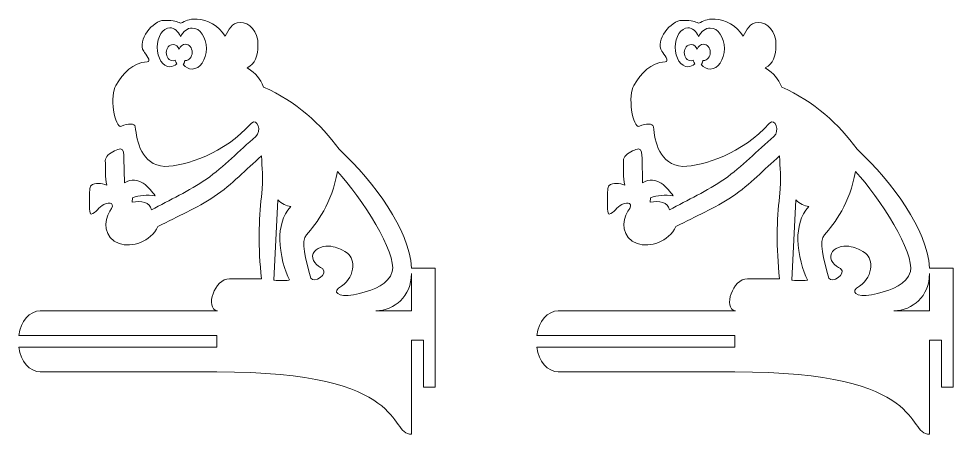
# Model space of a CAD drawing. Header units: millimetres. Extents: x -391 to 684, y -804 to 381.
# Drawn here: x -136 to 648, y 32 to 381 of the extents above; entities that cross this region are included whole.
import ezdxf

# ---------------------------------------------------------------- set-up
doc = ezdxf.new("R2010")
doc.units = ezdxf.units.MM
doc.header["$MEASUREMENT"] = 0
doc.layers.add('layer 1', color=7, linetype='Continuous')
doc.layers.add('layer 2', color=7, linetype='Continuous')

msp = doc.modelspace()

# ---------------------------------------------------------------- linework, layer by layer
at = {"layer": 'layer 1', "color": 41, "lineweight": 9}
for points, knots in [([(316.9025, 135.9057), (316.9025, 135.9057), (358.0221, 135.9057), (358.0221, 135.9057), (358.0221, 135.9057), (358.0221, 135.9057), (465.5694, 135.9057), (465.5694, 135.9057), (465.5694, 135.9057), (454.4976, 138.0905), (463.501, 162.8906), (475.5995, 162.8106), (475.5995, 162.8106), (475.5995, 162.8106), (502.4447, 162.7109), (502.4447, 162.7109), (502.4447, 162.7109), (499.6618, 188.9655), (500.3136, 212.9017), (502.4488, 231.4027), (502.4488, 231.4027), (504.584, 249.9036), (502.5913, 254.9693), (502.5919, 265.692), (502.5919, 265.692), (489.3059, 254.394), (478.1611, 241.9605), (462.9189, 231.7131), (462.9189, 231.7131), (447.6769, 221.4655), (432.6722, 215.5648), (415.6499, 206.486), (415.6499, 206.486), (409.3878, 194.0068), (393.9396, 188.4567), (383.1548, 192.2293), (383.1548, 192.2293), (370.0486, 196.5487), (369.8029, 211.8866), (375.3516, 219.3145), (375.3516, 219.3145), (380.3295, 226.1985), (375.6037, 227.6683), (370.245, 224.9886), (370.245, 224.9886), (365.9954, 223.0287), (363.8555, 218.0454), (359.6049, 216.9988), (359.6049, 216.9988), (357.9796, 217.0325), (358.1304, 223.7486), (358.1867, 229.5966), (358.1867, 229.5966), (358.243, 235.445), (358.1701, 239.6192), (359.4629, 240.8656), (359.4629, 240.8656), (362.8742, 243.5445), (368.2948, 242.9075), (372.6901, 241.156), (372.6901, 241.156), (371.164, 247.8059), (371.6375, 255.0193), (371.4864, 261.9495), (371.4864, 261.9495), (371.5065, 263.1524), (372.291, 265.1665), (373.7169, 266.4766), (373.7169, 266.4766), (376.7426, 269.2574), (382.004, 271.1713), (384.1538, 271.5514), (384.1538, 271.5514), (387.318, 272.1112), (387.0501, 266.4496), (387.1293, 263.8695), (387.1293, 263.8695), (387.1293, 263.8695), (387.5547, 243.1665), (387.5547, 243.1665), (387.5547, 243.1665), (399.2923, 250.4751), (408.9261, 238.5762), (413.2093, 232.3836), (413.2093, 232.3836), (406.3098, 233.2021), (400.2027, 232.6127), (394.2079, 230.6465), (394.2079, 230.6465), (394.2079, 230.6465), (393.9369, 226.9944), (393.9369, 226.9944), (393.9369, 226.9944), (401.433, 228.1828), (409.3501, 227.3319), (410.0948, 220.4333), (410.0948, 220.4333), (425.5607, 228.9501), (441.6135, 236.0763), (456.3293, 246.3474), (456.3293, 246.3474), (471.0451, 256.6186), (483.9437, 270.1785), (497.75, 282.094), (497.75, 282.094), (502.9271, 285.8283), (499.0688, 298.6019), (493.7781, 292.8748), (493.7781, 292.8748), (471.6033, 268.0725), (438.6876, 256.9792), (421.3179, 256.9088), (421.3179, 256.9088), (401.3613, 258.3052), (398.0668, 278.0653), (396.6388, 290.2112), (396.6388, 290.2112), (396.318, 292.9541), (390.4636, 293.2431), (385.051, 290.5885), (385.051, 290.5885), (378.9942, 288.357), (375.0655, 317.2441), (380.3172, 324.8314), (380.3172, 324.8314), (386.5186, 335.2262), (394.2776, 343.8522), (406.6148, 344.6361), (406.6148, 344.6361), (410.5122, 344.8694), (405.4791, 350.8693), (403.6809, 353.4237), (403.6809, 353.4237), (397.7667, 362.5489), (411.5272, 379.3698), (420.7444, 379.3233), (420.7444, 379.3233), (429.9612, 379.2766), (431.3233, 378.2044), (434.648, 377.1142), (434.648, 377.1142), (439.1874, 378.6271), (440.5583, 380.7518), (448.5471, 380.4582), (448.5471, 380.4582), (456.5361, 380.1643), (466.6584, 374.7109), (472.0922, 366.2123), (472.0922, 366.2123), (475.1269, 370.9992), (477.0443, 377.7017), (484.5577, 377.6538), (484.5577, 377.6538), (492.0711, 377.6055), (499.9167, 370.6687), (499.5171, 358.4022), (499.5171, 358.4022), (499.476, 349.9566), (497.2558, 342.3548), (490.5351, 339.6047), (490.5351, 339.6047), (498.3446, 334.4528), (500.9547, 330.8457), (504.3091, 323.4285), (504.3091, 323.4285), (531.8955, 311.1668), (552.2741, 292.2621), (567.5655, 271.5201), (567.5655, 271.5201), (598.157, 242.0761), (625.9621, 205.253), (628.4119, 171.6898), (628.4119, 171.6898), (628.4119, 171.6898), (648.3087, 171.6898), (648.3087, 171.6898), (648.3087, 171.6898), (648.3087, 171.6898), (648.3087, 71.833), (648.3087, 71.833), (648.3087, 71.833), (648.3087, 71.833), (638.405, 71.833), (638.405, 71.833), (638.405, 71.833), (638.405, 71.833), (638.405, 111.1693), (638.405, 111.1693), (638.405, 111.1693), (638.405, 111.1693), (628.4051, 111.1693), (628.4051, 111.1693), (628.4051, 111.1693), (628.4051, 111.1693), (628.4051, 110.3197), (628.4051, 110.3197), (628.4051, 110.3197), (628.4051, 110.3197), (628.4051, 32.4635), (628.4051, 32.4635), (628.4051, 32.4635), (607.8167, 32.3952), (628.4051, 84.7337), (464.9479, 84.7337), (464.9479, 84.7337), (464.9479, 84.7337), (316.9025, 84.7337), (316.9025, 84.7337), (316.9025, 84.7337), (307.9817, 84.7337), (300.4869, 93.6196), (298.7968, 105.3196), (298.7968, 105.3196), (298.7968, 105.3196), (464.9479, 105.3196), (464.9479, 105.3196), (464.9479, 105.3196), (464.9479, 105.3196), (464.9479, 115.3196), (464.9479, 115.3196), (464.9479, 115.3196), (464.9479, 115.3196), (298.7967, 115.3196), (298.7967, 115.3196), (298.7967, 115.3196), (300.4865, 127.0198), (307.9815, 135.9057), (316.9025, 135.9057)], [0, 0, 0, 0, 0.01724138, 0.01724138, 0.01724138, 0.01724138, 0.03448276, 0.03448276, 0.03448276, 0.03448276, 0.05172414, 0.05172414, 0.05172414, 0.05172414, 0.06896552, 0.06896552, 0.06896552, 0.06896552, 0.0862069, 0.0862069, 0.0862069, 0.0862069, 0.10344828, 0.10344828, 0.10344828, 0.10344828, 0.12068966, 0.12068966, 0.12068966, 0.12068966, 0.13793103, 0.13793103, 0.13793103, 0.13793103, 0.15517241, 0.15517241, 0.15517241, 0.15517241, 0.17241379, 0.17241379, 0.17241379, 0.17241379, 0.18965517, 0.18965517, 0.18965517, 0.18965517, 0.20689655, 0.20689655, 0.20689655, 0.20689655, 0.22413793, 0.22413793, 0.22413793, 0.22413793, 0.24137931, 0.24137931, 0.24137931, 0.24137931, 0.25862069, 0.25862069, 0.25862069, 0.25862069, 0.27586207, 0.27586207, 0.27586207, 0.27586207, 0.29310345, 0.29310345, 0.29310345, 0.29310345, 0.31034483, 0.31034483, 0.31034483, 0.31034483, 0.32758621, 0.32758621, 0.32758621, 0.32758621, 0.34482759, 0.34482759, 0.34482759, 0.34482759, 0.36206897, 0.36206897, 0.36206897, 0.36206897, 0.37931034, 0.37931034, 0.37931034, 0.37931034, 0.39655172, 0.39655172, 0.39655172, 0.39655172, 0.4137931, 0.4137931, 0.4137931, 0.4137931, 0.43103448, 0.43103448, 0.43103448, 0.43103448, 0.44827586, 0.44827586, 0.44827586, 0.44827586, 0.46551724, 0.46551724, 0.46551724, 0.46551724, 0.48275862, 0.48275862, 0.48275862, 0.48275862, 0.5, 0.5, 0.5, 0.5, 0.51724138, 0.51724138, 0.51724138, 0.51724138, 0.53448276, 0.53448276, 0.53448276, 0.53448276, 0.55172414, 0.55172414, 0.55172414, 0.55172414, 0.56896552, 0.56896552, 0.56896552, 0.56896552, 0.5862069, 0.5862069, 0.5862069, 0.5862069, 0.60344828, 0.60344828, 0.60344828, 0.60344828, 0.62068966, 0.62068966, 0.62068966, 0.62068966, 0.63793103, 0.63793103, 0.63793103, 0.63793103, 0.65517241, 0.65517241, 0.65517241, 0.65517241, 0.67241379, 0.67241379, 0.67241379, 0.67241379, 0.68965517, 0.68965517, 0.68965517, 0.68965517, 0.70689655, 0.70689655, 0.70689655, 0.70689655, 0.72413793, 0.72413793, 0.72413793, 0.72413793, 0.74137931, 0.74137931, 0.74137931, 0.74137931, 0.75862069, 0.75862069, 0.75862069, 0.75862069, 0.77586207, 0.77586207, 0.77586207, 0.77586207, 0.79310345, 0.79310345, 0.79310345, 0.79310345, 0.81034483, 0.81034483, 0.81034483, 0.81034483, 0.82758621, 0.82758621, 0.82758621, 0.82758621, 0.84482759, 0.84482759, 0.84482759, 0.84482759, 0.86206897, 0.86206897, 0.86206897, 0.86206897, 0.87931034, 0.87931034, 0.87931034, 0.87931034, 0.89655172, 0.89655172, 0.89655172, 0.89655172, 0.9137931, 0.9137931, 0.9137931, 0.9137931, 0.93103448, 0.93103448, 0.93103448, 0.93103448, 0.94827586, 0.94827586, 0.94827586, 0.94827586, 0.96551724, 0.96551724, 0.96551724, 0.96551724, 1, 1, 1, 1]), ([(444.2891, 372.9166), (440.2887, 372.9166), (436.7478, 370.1167), (434.5681, 365.8126), (434.5681, 365.8126), (432.6564, 370.2133), (429.3883, 373.1103), (425.6775, 373.1103), (425.6775, 373.1103), (419.7869, 373.1103), (415.0118, 365.8003), (415.0118, 356.7842), (415.0118, 356.7842), (415.0118, 347.7684), (419.7869, 340.4569), (425.6775, 340.4569), (425.6775, 340.4569), (427.7808, 340.4569), (429.7427, 341.3918), (431.3905, 342.9966), (431.3905, 342.9966), (431.2402, 343.31), (431.103, 343.6163), (430.9799, 343.8947), (430.9799, 343.8947), (430.9799, 343.8947), (430.9721, 343.9052), (430.9721, 343.9052), (430.9721, 343.9052), (430.9721, 343.9052), (430.8192, 344.2555), (430.8192, 344.2555), (430.8192, 344.2555), (430.8192, 344.2555), (430.8087, 344.2756), (430.8087, 344.2756), (430.8087, 344.2756), (430.8087, 344.2756), (430.8052, 344.2818), (430.8052, 344.2818), (430.8052, 344.2818), (430.8052, 344.2818), (430.7785, 344.3458), (430.7785, 344.3458), (430.7785, 344.3458), (430.7785, 344.3458), (430.7349, 344.4343), (430.7349, 344.4343), (430.7349, 344.4343), (430.7349, 344.4343), (430.7298, 344.4586), (430.7298, 344.4586), (430.7298, 344.4586), (430.7298, 344.4586), (430.7272, 344.4615), (430.7272, 344.4615), (430.7272, 344.4615), (430.7272, 344.4615), (430.7111, 344.492), (430.7111, 344.492), (430.7111, 344.492), (430.7111, 344.492), (430.6958, 344.5207), (430.6958, 344.5207), (430.6958, 344.5207), (430.6958, 344.5207), (430.6929, 344.5207), (430.6929, 344.5207), (430.6929, 344.5207), (430.6929, 344.5207), (430.6875, 344.5415), (430.6875, 344.5415), (430.6875, 344.5415), (430.6875, 344.5415), (430.6777, 344.5658), (430.6777, 344.5658), (430.6777, 344.5658), (430.6777, 344.5658), (430.6653, 344.5827), (430.6653, 344.5827), (430.6653, 344.5827), (430.6653, 344.5827), (430.654, 344.6033), (430.654, 344.6033), (430.654, 344.6033), (430.654, 344.6033), (430.6437, 344.6238), (430.6437, 344.6238), (430.6437, 344.6238), (430.6437, 344.6238), (430.634, 344.6424), (430.634, 344.6424), (430.634, 344.6424), (430.5544, 344.8033), (430.3756, 345.2824), (430.1543, 345.9077), (430.1543, 345.9077), (429.5637, 345.6563), (428.9246, 345.515), (428.2627, 345.515), (428.2627, 345.515), (425.1324, 345.515), (422.5903, 348.5664), (422.5903, 352.3238), (422.5903, 352.3238), (422.5903, 356.0805), (425.1324, 359.1291), (428.2627, 359.1291), (428.2627, 359.1291), (430.5686, 359.1291), (432.5525, 357.4792), (433.4415, 355.1098), (433.4415, 355.1098), (434.2931, 357.5842), (436.3206, 359.3267), (438.6869, 359.3267), (438.6869, 359.3267), (441.8226, 359.3267), (444.3664, 356.2754), (444.3664, 352.5178), (444.3664, 352.5178), (444.3664, 348.7612), (441.8226, 345.7146), (438.6869, 345.7146), (438.6869, 345.7146), (438.4928, 345.7146), (438.2976, 345.7279), (438.1047, 345.7524), (438.1047, 345.7524), (438.0756, 345.5058), (438.0555, 345.3458), (438.0555, 345.324), (438.0555, 345.324), (438.0555, 345.324), (438.0555, 345.2446), (438.0555, 345.2446), (438.0555, 345.2446), (438.0555, 345.2446), (438.0521, 345.244), (438.0521, 345.244), (438.0521, 345.244), (438.0521, 345.244), (438.0491, 345.1681), (438.0491, 345.1681), (438.0491, 345.1681), (438.0491, 345.1681), (438.0485, 345.154), (438.0485, 345.154), (438.0485, 345.154), (438.0485, 345.154), (438.0437, 345.0845), (438.0437, 345.0845), (438.0437, 345.0845), (438.0437, 345.0845), (438.0437, 345.0672), (438.0437, 345.0672), (438.0437, 345.0672), (438.0437, 345.0672), (438.0339, 344.9996), (438.0339, 344.9996), (438.0339, 344.9996), (438.0339, 344.9996), (438.0289, 344.9747), (438.0289, 344.9747), (438.0289, 344.9747), (438.0199, 344.9127), (438.0116, 344.8513), (437.9976, 344.7844), (437.9976, 344.7844), (437.9976, 344.7844), (437.9976, 344.7774), (437.9976, 344.7774), (437.9976, 344.7774), (437.9976, 344.7774), (437.9782, 344.6981), (437.9782, 344.6981), (437.9782, 344.6981), (437.9782, 344.6981), (437.9782, 344.6892), (437.9782, 344.6892), (437.9782, 344.6892), (437.9782, 344.6892), (437.9662, 344.6424), (437.9662, 344.6424), (437.9662, 344.6424), (437.9662, 344.6424), (437.9307, 344.5047), (437.9307, 344.5047), (437.9307, 344.5047), (437.9307, 344.5047), (437.9274, 344.4895), (437.9274, 344.4895), (437.9274, 344.4895), (437.9274, 344.4895), (437.9177, 344.4565), (437.9177, 344.4565), (437.9177, 344.4565), (437.9177, 344.4565), (437.8973, 344.3891), (437.8973, 344.3891), (437.8973, 344.3891), (437.8973, 344.3891), (437.8898, 344.3619), (437.8898, 344.3619), (437.8898, 344.3619), (437.8898, 344.3619), (437.8665, 344.2895), (437.8665, 344.2895), (437.8665, 344.2895), (437.8665, 344.2895), (437.8665, 344.2868), (437.8665, 344.2868), (437.8665, 344.2868), (437.8665, 344.2868), (437.861, 344.2638), (437.861, 344.2638), (437.861, 344.2638), (437.861, 344.2638), (437.8451, 344.217), (437.8451, 344.217), (437.8451, 344.217), (437.8451, 344.217), (437.8319, 344.1801), (437.8319, 344.1801), (437.8319, 344.1801), (437.8319, 344.1801), (437.8283, 344.1684), (437.8283, 344.1684), (437.8283, 344.1684), (437.8283, 344.1684), (437.8102, 344.119), (437.8102, 344.119), (437.8102, 344.119), (437.8102, 344.119), (437.7977, 344.0758), (437.7977, 344.0758), (437.7977, 344.0758), (437.7977, 344.0758), (437.7924, 344.0709), (437.7924, 344.0709), (437.7924, 344.0709), (437.7924, 344.0709), (437.7908, 344.0591), (437.7908, 344.0591), (437.7908, 344.0591), (437.7908, 344.0591), (437.7562, 343.9727), (437.7562, 343.9727), (437.7562, 343.9727), (437.7562, 343.9727), (437.7562, 343.9672), (437.7562, 343.9672), (437.7562, 343.9672), (437.7562, 343.9672), (437.7394, 343.9226), (437.7394, 343.9226), (437.7394, 343.9226), (437.7394, 343.9226), (437.7003, 343.8354), (437.7003, 343.8354), (437.7003, 343.8354), (437.7003, 343.8354), (437.6571, 343.7256), (437.6571, 343.7256), (437.6571, 343.7256), (437.6571, 343.7256), (437.6365, 343.6726), (437.6365, 343.6726), (437.6365, 343.6726), (437.6365, 343.6726), (437.6252, 343.6483), (437.6252, 343.6483), (437.6252, 343.6483), (437.6252, 343.6483), (437.6119, 343.6245), (437.6119, 343.6245), (437.6119, 343.6245), (437.6119, 343.6245), (437.5896, 343.5739), (437.5896, 343.5739), (437.5896, 343.5739), (437.5896, 343.5739), (437.5757, 343.5411), (437.5757, 343.5411), (437.5757, 343.5411), (437.5757, 343.5411), (437.5666, 343.5242), (437.5666, 343.5242), (437.5666, 343.5242), (437.5666, 343.5242), (437.5445, 343.4702), (437.5445, 343.4702), (437.5445, 343.4702), (437.5445, 343.4702), (437.5271, 343.4358), (437.5271, 343.4358), (437.5271, 343.4358), (437.5271, 343.4358), (437.5215, 343.422), (437.5215, 343.422), (437.5215, 343.422), (437.5215, 343.422), (437.4964, 343.3705), (437.4964, 343.3705), (437.4964, 343.3705), (437.4964, 343.3705), (437.4721, 343.3245), (437.4721, 343.3245), (437.4721, 343.3245), (437.4721, 343.3245), (437.4685, 343.3197), (437.4685, 343.3197), (437.4685, 343.3197), (437.4685, 343.3197), (437.4461, 343.2709), (437.4461, 343.2709), (437.4461, 343.2709), (437.4044, 343.1847), (437.3578, 343.1004), (437.3161, 343.0182), (437.3161, 343.0182), (437.3161, 343.0182), (437.3054, 343.003), (437.3054, 343.003), (437.3054, 343.003), (437.1893, 342.7893), (437.0646, 342.5804), (436.931, 342.3743), (436.931, 342.3743), (436.931, 342.3743), (436.9248, 342.3653), (436.9248, 342.3653), (436.9248, 342.3653), (436.9248, 342.3653), (436.8976, 342.3262), (436.8976, 342.3262), (436.8976, 342.3262), (436.8976, 342.3262), (436.8648, 342.2754), (436.8648, 342.2754), (436.8648, 342.2754), (438.909, 339.9697), (441.4849, 338.5897), (444.2891, 338.5897), (444.2891, 338.5897), (450.9135, 338.5897), (456.2881, 346.2765), (456.2881, 355.7538), (456.2881, 355.7538), (456.2881, 365.2299), (450.9135, 372.9166), (444.2891, 372.9166)], [0, 0, 0, 0, 0.01123596, 0.01123596, 0.01123596, 0.01123596, 0.02247191, 0.02247191, 0.02247191, 0.02247191, 0.03370787, 0.03370787, 0.03370787, 0.03370787, 0.04494382, 0.04494382, 0.04494382, 0.04494382, 0.05617978, 0.05617978, 0.05617978, 0.05617978, 0.06741573, 0.06741573, 0.06741573, 0.06741573, 0.07865169, 0.07865169, 0.07865169, 0.07865169, 0.08988764, 0.08988764, 0.08988764, 0.08988764, 0.1011236, 0.1011236, 0.1011236, 0.1011236, 0.11235955, 0.11235955, 0.11235955, 0.11235955, 0.12359551, 0.12359551, 0.12359551, 0.12359551, 0.13483146, 0.13483146, 0.13483146, 0.13483146, 0.14606742, 0.14606742, 0.14606742, 0.14606742, 0.15730337, 0.15730337, 0.15730337, 0.15730337, 0.16853933, 0.16853933, 0.16853933, 0.16853933, 0.17977528, 0.17977528, 0.17977528, 0.17977528, 0.19101124, 0.19101124, 0.19101124, 0.19101124, 0.20224719, 0.20224719, 0.20224719, 0.20224719, 0.21348315, 0.21348315, 0.21348315, 0.21348315, 0.2247191, 0.2247191, 0.2247191, 0.2247191, 0.23595506, 0.23595506, 0.23595506, 0.23595506, 0.24719101, 0.24719101, 0.24719101, 0.24719101, 0.25842697, 0.25842697, 0.25842697, 0.25842697, 0.26966292, 0.26966292, 0.26966292, 0.26966292, 0.28089888, 0.28089888, 0.28089888, 0.28089888, 0.29213483, 0.29213483, 0.29213483, 0.29213483, 0.30337079, 0.30337079, 0.30337079, 0.30337079, 0.31460674, 0.31460674, 0.31460674, 0.31460674, 0.3258427, 0.3258427, 0.3258427, 0.3258427, 0.33707865, 0.33707865, 0.33707865, 0.33707865, 0.34831461, 0.34831461, 0.34831461, 0.34831461, 0.35955056, 0.35955056, 0.35955056, 0.35955056, 0.37078652, 0.37078652, 0.37078652, 0.37078652, 0.38202247, 0.38202247, 0.38202247, 0.38202247, 0.39325843, 0.39325843, 0.39325843, 0.39325843, 0.40449438, 0.40449438, 0.40449438, 0.40449438, 0.41573034, 0.41573034, 0.41573034, 0.41573034, 0.42696629, 0.42696629, 0.42696629, 0.42696629, 0.43820225, 0.43820225, 0.43820225, 0.43820225, 0.4494382, 0.4494382, 0.4494382, 0.4494382, 0.46067416, 0.46067416, 0.46067416, 0.46067416, 0.47191011, 0.47191011, 0.47191011, 0.47191011, 0.48314607, 0.48314607, 0.48314607, 0.48314607, 0.49438202, 0.49438202, 0.49438202, 0.49438202, 0.50561798, 0.50561798, 0.50561798, 0.50561798, 0.51685393, 0.51685393, 0.51685393, 0.51685393, 0.52808989, 0.52808989, 0.52808989, 0.52808989, 0.53932584, 0.53932584, 0.53932584, 0.53932584, 0.5505618, 0.5505618, 0.5505618, 0.5505618, 0.56179775, 0.56179775, 0.56179775, 0.56179775, 0.57303371, 0.57303371, 0.57303371, 0.57303371, 0.58426966, 0.58426966, 0.58426966, 0.58426966, 0.59550562, 0.59550562, 0.59550562, 0.59550562, 0.60674157, 0.60674157, 0.60674157, 0.60674157, 0.61797753, 0.61797753, 0.61797753, 0.61797753, 0.62921348, 0.62921348, 0.62921348, 0.62921348, 0.64044944, 0.64044944, 0.64044944, 0.64044944, 0.65168539, 0.65168539, 0.65168539, 0.65168539, 0.66292135, 0.66292135, 0.66292135, 0.66292135, 0.6741573, 0.6741573, 0.6741573, 0.6741573, 0.68539326, 0.68539326, 0.68539326, 0.68539326, 0.69662921, 0.69662921, 0.69662921, 0.69662921, 0.70786517, 0.70786517, 0.70786517, 0.70786517, 0.71910112, 0.71910112, 0.71910112, 0.71910112, 0.73033708, 0.73033708, 0.73033708, 0.73033708, 0.74157303, 0.74157303, 0.74157303, 0.74157303, 0.75280899, 0.75280899, 0.75280899, 0.75280899, 0.76404494, 0.76404494, 0.76404494, 0.76404494, 0.7752809, 0.7752809, 0.7752809, 0.7752809, 0.78651685, 0.78651685, 0.78651685, 0.78651685, 0.79775281, 0.79775281, 0.79775281, 0.79775281, 0.80898876, 0.80898876, 0.80898876, 0.80898876, 0.82022472, 0.82022472, 0.82022472, 0.82022472, 0.83146067, 0.83146067, 0.83146067, 0.83146067, 0.84269663, 0.84269663, 0.84269663, 0.84269663, 0.85393258, 0.85393258, 0.85393258, 0.85393258, 0.86516854, 0.86516854, 0.86516854, 0.86516854, 0.87640449, 0.87640449, 0.87640449, 0.87640449, 0.88764045, 0.88764045, 0.88764045, 0.88764045, 0.8988764, 0.8988764, 0.8988764, 0.8988764, 0.91011236, 0.91011236, 0.91011236, 0.91011236, 0.92134831, 0.92134831, 0.92134831, 0.92134831, 0.93258427, 0.93258427, 0.93258427, 0.93258427, 0.94382022, 0.94382022, 0.94382022, 0.94382022, 0.95505618, 0.95505618, 0.95505618, 0.95505618, 0.96629213, 0.96629213, 0.96629213, 0.96629213, 0.97752809, 0.97752809, 0.97752809, 0.97752809, 1, 1, 1, 1]), ([(566.2289, 252.6473), (561.4924, 226.037), (548.8568, 209.1631), (540.1463, 199.5332), (540.1463, 199.5332), (535.4845, 194.8993), (539.3714, 178.913), (543.9796, 163.3961), (543.9796, 163.3961), (545.9016, 158.1097), (559.3818, 166.9897), (553.6114, 171.2512), (553.6114, 171.2512), (549.393, 173.2493), (543.5437, 178.6087), (545.9796, 183.8901), (545.9796, 183.8901), (548.1357, 188.5665), (555.2253, 190.9219), (560.7008, 189.9917), (560.7008, 189.9917), (566.4431, 189.0165), (567.8454, 188.2082), (574.5819, 184.081), (574.5819, 184.081), (581.601, 179.3753), (581.3573, 162.8381), (567.2201, 154.9025), (567.2201, 154.9025), (561.5456, 150.015), (570.4591, 146.4569), (584.7826, 150.3617), (584.7826, 150.3617), (597.9027, 154.1921), (608.7619, 157.7401), (612.2723, 168.7784), (612.2723, 168.7784), (616.1454, 184.0153), (586.6645, 231.0512), (566.2289, 252.6473)], [0, 0, 0, 0, 0.09090909, 0.09090909, 0.09090909, 0.09090909, 0.18181818, 0.18181818, 0.18181818, 0.18181818, 0.27272727, 0.27272727, 0.27272727, 0.27272727, 0.36363636, 0.36363636, 0.36363636, 0.36363636, 0.45454545, 0.45454545, 0.45454545, 0.45454545, 0.54545455, 0.54545455, 0.54545455, 0.54545455, 0.63636364, 0.63636364, 0.63636364, 0.63636364, 0.72727273, 0.72727273, 0.72727273, 0.72727273, 0.81818182, 0.81818182, 0.81818182, 0.81818182, 1, 1, 1, 1]), ([(516.1382, 228.8337), (519.5113, 225.8058), (523.303, 223.6136), (527.0946, 223.4054), (527.0946, 223.4054), (519.7246, 215.408), (517.9079, 205.6822), (517.9079, 195.372), (517.9079, 195.372), (517.9079, 184.2542), (522.2424, 168.168), (525.9639, 161.7857), (525.9639, 161.7857), (526.5262, 160.8207), (512.8202, 161.5029), (512.8202, 161.5029), (512.8202, 161.5029), (512.8202, 161.5029), (516.1382, 228.8337), (516.1382, 228.8337)], [0, 0, 0, 0, 0.16666667, 0.16666667, 0.16666667, 0.16666667, 0.33333333, 0.33333333, 0.33333333, 0.33333333, 0.5, 0.5, 0.5, 0.5, 0.66666667, 0.66666667, 0.66666667, 0.66666667, 1, 1, 1, 1]), ([(628.4051, 167.0749), (628.4051, 167.0749), (628.4051, 135.9057), (628.4051, 135.9057), (628.4051, 135.9057), (628.4051, 135.9057), (609.9419, 135.9057), (609.9419, 135.9057), (609.9419, 135.9057), (609.9419, 135.9057), (598.5446, 135.9057), (598.5446, 135.9057), (598.5446, 135.9057), (614.1642, 136.1488), (627.9933, 147.931), (628.4051, 167.0749)], [0, 0, 0, 0, 0.2, 0.2, 0.2, 0.2, 0.4, 0.4, 0.4, 0.4, 0.6, 0.6, 0.6, 0.6, 1, 1, 1, 1])]:
    msp.add_open_spline(points, degree=3, knots=knots, dxfattribs=at)
at = {"layer": 'layer 2', "color": 41, "lineweight": 9}
for points, knots in [([(-117.7198, 135.9057), (-117.7198, 135.9057), (-76.6002, 135.9057), (-76.6002, 135.9057), (-76.6002, 135.9057), (-76.6002, 135.9057), (30.9471, 135.9057), (30.9471, 135.9057), (30.9471, 135.9057), (19.8753, 138.0905), (28.8787, 162.8906), (40.9772, 162.8106), (40.9772, 162.8106), (40.9772, 162.8106), (67.8224, 162.7109), (67.8224, 162.7109), (67.8224, 162.7109), (65.0395, 188.9655), (65.6913, 212.9017), (67.8265, 231.4027), (67.8265, 231.4027), (69.9617, 249.9036), (67.969, 254.9693), (67.9696, 265.692), (67.9696, 265.692), (54.6836, 254.394), (43.5388, 241.9605), (28.2966, 231.7131), (28.2966, 231.7131), (13.0546, 221.4655), (-1.9501, 215.5648), (-18.9724, 206.486), (-18.9724, 206.486), (-25.2345, 194.0068), (-40.6827, 188.4567), (-51.4675, 192.2293), (-51.4675, 192.2293), (-64.5737, 196.5487), (-64.8194, 211.8866), (-59.2707, 219.3145), (-59.2707, 219.3145), (-54.2928, 226.1985), (-59.0186, 227.6683), (-64.3773, 224.9886), (-64.3773, 224.9886), (-68.6269, 223.0287), (-70.7668, 218.0454), (-75.0174, 216.9988), (-75.0174, 216.9988), (-76.6427, 217.0325), (-76.4919, 223.7486), (-76.4356, 229.5966), (-76.4356, 229.5966), (-76.3793, 235.445), (-76.4522, 239.6192), (-75.1594, 240.8656), (-75.1594, 240.8656), (-71.7481, 243.5445), (-66.3275, 242.9075), (-61.9322, 241.156), (-61.9322, 241.156), (-63.4583, 247.8059), (-62.9848, 255.0193), (-63.1359, 261.9495), (-63.1359, 261.9495), (-63.1158, 263.1524), (-62.3313, 265.1665), (-60.9054, 266.4766), (-60.9054, 266.4766), (-57.8797, 269.2574), (-52.6183, 271.1713), (-50.4685, 271.5514), (-50.4685, 271.5514), (-47.3043, 272.1112), (-47.5722, 266.4496), (-47.493, 263.8695), (-47.493, 263.8695), (-47.493, 263.8695), (-47.0676, 243.1665), (-47.0676, 243.1665), (-47.0676, 243.1665), (-35.33, 250.4751), (-25.6962, 238.5762), (-21.413, 232.3836), (-21.413, 232.3836), (-28.3125, 233.2021), (-34.4196, 232.6127), (-40.4144, 230.6465), (-40.4144, 230.6465), (-40.4144, 230.6465), (-40.6854, 226.9944), (-40.6854, 226.9944), (-40.6854, 226.9944), (-33.1893, 228.1828), (-25.2722, 227.3319), (-24.5275, 220.4333), (-24.5275, 220.4333), (-9.0616, 228.9501), (6.9912, 236.0763), (21.707, 246.3474), (21.707, 246.3474), (36.4228, 256.6186), (49.3214, 270.1785), (63.1277, 282.094), (63.1277, 282.094), (68.3048, 285.8283), (64.4465, 298.6019), (59.1558, 292.8748), (59.1558, 292.8748), (36.981, 268.0725), (4.0653, 256.9792), (-13.3044, 256.9088), (-13.3044, 256.9088), (-33.261, 258.3052), (-36.5555, 278.0653), (-37.9835, 290.2112), (-37.9835, 290.2112), (-38.3043, 292.9541), (-44.1587, 293.2431), (-49.5713, 290.5885), (-49.5713, 290.5885), (-55.6281, 288.357), (-59.5568, 317.2441), (-54.3051, 324.8314), (-54.3051, 324.8314), (-48.1037, 335.2262), (-40.3447, 343.8522), (-28.0075, 344.6361), (-28.0075, 344.6361), (-24.1101, 344.8694), (-29.1432, 350.8693), (-30.9414, 353.4237), (-30.9414, 353.4237), (-36.8556, 362.5489), (-23.0951, 379.3698), (-13.8779, 379.3233), (-13.8779, 379.3233), (-4.6611, 379.2766), (-3.299, 378.2044), (0.0257, 377.1142), (0.0257, 377.1142), (4.5651, 378.6271), (5.936, 380.7518), (13.9248, 380.4582), (13.9248, 380.4582), (21.9138, 380.1643), (32.0361, 374.7109), (37.4699, 366.2123), (37.4699, 366.2123), (40.5046, 370.9992), (42.422, 377.7017), (49.9354, 377.6538), (49.9354, 377.6538), (57.4488, 377.6055), (65.2944, 370.6687), (64.8948, 358.4022), (64.8948, 358.4022), (64.8537, 349.9566), (62.6335, 342.3548), (55.9128, 339.6047), (55.9128, 339.6047), (63.7223, 334.4528), (66.3324, 330.8457), (69.6868, 323.4285), (69.6868, 323.4285), (97.2732, 311.1668), (117.6518, 292.2621), (132.9432, 271.5201), (132.9432, 271.5201), (163.5347, 242.0761), (191.3398, 205.253), (193.7896, 171.6898), (193.7896, 171.6898), (193.7896, 171.6898), (213.6864, 171.6898), (213.6864, 171.6898), (213.6864, 171.6898), (213.6864, 171.6898), (213.6864, 71.833), (213.6864, 71.833), (213.6864, 71.833), (213.6864, 71.833), (203.7827, 71.833), (203.7827, 71.833), (203.7827, 71.833), (203.7827, 71.833), (203.7827, 111.1693), (203.7827, 111.1693), (203.7827, 111.1693), (203.7827, 111.1693), (193.7828, 111.1693), (193.7828, 111.1693), (193.7828, 111.1693), (193.7828, 111.1693), (193.7828, 110.3197), (193.7828, 110.3197), (193.7828, 110.3197), (193.7828, 110.3197), (193.7828, 32.4635), (193.7828, 32.4635), (193.7828, 32.4635), (173.1944, 32.3952), (193.7828, 84.7337), (30.3256, 84.7337), (30.3256, 84.7337), (30.3256, 84.7337), (-117.7198, 84.7337), (-117.7198, 84.7337), (-117.7198, 84.7337), (-126.6406, 84.7337), (-134.1354, 93.6196), (-135.8255, 105.3196), (-135.8255, 105.3196), (-135.8255, 105.3196), (30.3256, 105.3196), (30.3256, 105.3196), (30.3256, 105.3196), (30.3256, 105.3196), (30.3256, 115.3196), (30.3256, 115.3196), (30.3256, 115.3196), (30.3256, 115.3196), (-135.8256, 115.3196), (-135.8256, 115.3196), (-135.8256, 115.3196), (-134.1358, 127.0198), (-126.6408, 135.9057), (-117.7198, 135.9057)], [0, 0, 0, 0, 0.01724138, 0.01724138, 0.01724138, 0.01724138, 0.03448276, 0.03448276, 0.03448276, 0.03448276, 0.05172414, 0.05172414, 0.05172414, 0.05172414, 0.06896552, 0.06896552, 0.06896552, 0.06896552, 0.0862069, 0.0862069, 0.0862069, 0.0862069, 0.10344828, 0.10344828, 0.10344828, 0.10344828, 0.12068966, 0.12068966, 0.12068966, 0.12068966, 0.13793103, 0.13793103, 0.13793103, 0.13793103, 0.15517241, 0.15517241, 0.15517241, 0.15517241, 0.17241379, 0.17241379, 0.17241379, 0.17241379, 0.18965517, 0.18965517, 0.18965517, 0.18965517, 0.20689655, 0.20689655, 0.20689655, 0.20689655, 0.22413793, 0.22413793, 0.22413793, 0.22413793, 0.24137931, 0.24137931, 0.24137931, 0.24137931, 0.25862069, 0.25862069, 0.25862069, 0.25862069, 0.27586207, 0.27586207, 0.27586207, 0.27586207, 0.29310345, 0.29310345, 0.29310345, 0.29310345, 0.31034483, 0.31034483, 0.31034483, 0.31034483, 0.32758621, 0.32758621, 0.32758621, 0.32758621, 0.34482759, 0.34482759, 0.34482759, 0.34482759, 0.36206897, 0.36206897, 0.36206897, 0.36206897, 0.37931034, 0.37931034, 0.37931034, 0.37931034, 0.39655172, 0.39655172, 0.39655172, 0.39655172, 0.4137931, 0.4137931, 0.4137931, 0.4137931, 0.43103448, 0.43103448, 0.43103448, 0.43103448, 0.44827586, 0.44827586, 0.44827586, 0.44827586, 0.46551724, 0.46551724, 0.46551724, 0.46551724, 0.48275862, 0.48275862, 0.48275862, 0.48275862, 0.5, 0.5, 0.5, 0.5, 0.51724138, 0.51724138, 0.51724138, 0.51724138, 0.53448276, 0.53448276, 0.53448276, 0.53448276, 0.55172414, 0.55172414, 0.55172414, 0.55172414, 0.56896552, 0.56896552, 0.56896552, 0.56896552, 0.5862069, 0.5862069, 0.5862069, 0.5862069, 0.60344828, 0.60344828, 0.60344828, 0.60344828, 0.62068966, 0.62068966, 0.62068966, 0.62068966, 0.63793103, 0.63793103, 0.63793103, 0.63793103, 0.65517241, 0.65517241, 0.65517241, 0.65517241, 0.67241379, 0.67241379, 0.67241379, 0.67241379, 0.68965517, 0.68965517, 0.68965517, 0.68965517, 0.70689655, 0.70689655, 0.70689655, 0.70689655, 0.72413793, 0.72413793, 0.72413793, 0.72413793, 0.74137931, 0.74137931, 0.74137931, 0.74137931, 0.75862069, 0.75862069, 0.75862069, 0.75862069, 0.77586207, 0.77586207, 0.77586207, 0.77586207, 0.79310345, 0.79310345, 0.79310345, 0.79310345, 0.81034483, 0.81034483, 0.81034483, 0.81034483, 0.82758621, 0.82758621, 0.82758621, 0.82758621, 0.84482759, 0.84482759, 0.84482759, 0.84482759, 0.86206897, 0.86206897, 0.86206897, 0.86206897, 0.87931034, 0.87931034, 0.87931034, 0.87931034, 0.89655172, 0.89655172, 0.89655172, 0.89655172, 0.9137931, 0.9137931, 0.9137931, 0.9137931, 0.93103448, 0.93103448, 0.93103448, 0.93103448, 0.94827586, 0.94827586, 0.94827586, 0.94827586, 0.96551724, 0.96551724, 0.96551724, 0.96551724, 1, 1, 1, 1]), ([(9.6668, 372.9166), (5.6664, 372.9166), (2.1255, 370.1167), (-0.0542, 365.8126), (-0.0542, 365.8126), (-1.9659, 370.2133), (-5.234, 373.1103), (-8.9448, 373.1103), (-8.9448, 373.1103), (-14.8354, 373.1103), (-19.6105, 365.8003), (-19.6105, 356.7842), (-19.6105, 356.7842), (-19.6105, 347.7684), (-14.8354, 340.4569), (-8.9448, 340.4569), (-8.9448, 340.4569), (-6.8415, 340.4569), (-4.8796, 341.3918), (-3.2318, 342.9966), (-3.2318, 342.9966), (-3.3821, 343.31), (-3.5193, 343.6163), (-3.6424, 343.8947), (-3.6424, 343.8947), (-3.6424, 343.8947), (-3.6502, 343.9052), (-3.6502, 343.9052), (-3.6502, 343.9052), (-3.6502, 343.9052), (-3.8031, 344.2555), (-3.8031, 344.2555), (-3.8031, 344.2555), (-3.8031, 344.2555), (-3.8136, 344.2756), (-3.8136, 344.2756), (-3.8136, 344.2756), (-3.8136, 344.2756), (-3.8171, 344.2818), (-3.8171, 344.2818), (-3.8171, 344.2818), (-3.8171, 344.2818), (-3.8438, 344.3458), (-3.8438, 344.3458), (-3.8438, 344.3458), (-3.8438, 344.3458), (-3.8874, 344.4343), (-3.8874, 344.4343), (-3.8874, 344.4343), (-3.8874, 344.4343), (-3.8925, 344.4586), (-3.8925, 344.4586), (-3.8925, 344.4586), (-3.8925, 344.4586), (-3.8951, 344.4615), (-3.8951, 344.4615), (-3.8951, 344.4615), (-3.8951, 344.4615), (-3.9112, 344.492), (-3.9112, 344.492), (-3.9112, 344.492), (-3.9112, 344.492), (-3.9265, 344.5207), (-3.9265, 344.5207), (-3.9265, 344.5207), (-3.9265, 344.5207), (-3.9294, 344.5207), (-3.9294, 344.5207), (-3.9294, 344.5207), (-3.9294, 344.5207), (-3.9348, 344.5415), (-3.9348, 344.5415), (-3.9348, 344.5415), (-3.9348, 344.5415), (-3.9446, 344.5658), (-3.9446, 344.5658), (-3.9446, 344.5658), (-3.9446, 344.5658), (-3.957, 344.5827), (-3.957, 344.5827), (-3.957, 344.5827), (-3.957, 344.5827), (-3.9683, 344.6033), (-3.9683, 344.6033), (-3.9683, 344.6033), (-3.9683, 344.6033), (-3.9786, 344.6238), (-3.9786, 344.6238), (-3.9786, 344.6238), (-3.9786, 344.6238), (-3.9883, 344.6424), (-3.9883, 344.6424), (-3.9883, 344.6424), (-4.0679, 344.8033), (-4.2467, 345.2824), (-4.468, 345.9077), (-4.468, 345.9077), (-5.0586, 345.6563), (-5.6977, 345.515), (-6.3596, 345.515), (-6.3596, 345.515), (-9.4899, 345.515), (-12.032, 348.5664), (-12.032, 352.3238), (-12.032, 352.3238), (-12.032, 356.0805), (-9.4899, 359.1291), (-6.3596, 359.1291), (-6.3596, 359.1291), (-4.0537, 359.1291), (-2.0698, 357.4792), (-1.1808, 355.1098), (-1.1808, 355.1098), (-0.3292, 357.5842), (1.6983, 359.3267), (4.0646, 359.3267), (4.0646, 359.3267), (7.2003, 359.3267), (9.7441, 356.2754), (9.7441, 352.5178), (9.7441, 352.5178), (9.7441, 348.7612), (7.2003, 345.7146), (4.0646, 345.7146), (4.0646, 345.7146), (3.8705, 345.7146), (3.6753, 345.7279), (3.4824, 345.7524), (3.4824, 345.7524), (3.4533, 345.5058), (3.4332, 345.3458), (3.4332, 345.324), (3.4332, 345.324), (3.4332, 345.324), (3.4332, 345.2446), (3.4332, 345.2446), (3.4332, 345.2446), (3.4332, 345.2446), (3.4298, 345.244), (3.4298, 345.244), (3.4298, 345.244), (3.4298, 345.244), (3.4268, 345.1681), (3.4268, 345.1681), (3.4268, 345.1681), (3.4268, 345.1681), (3.4262, 345.154), (3.4262, 345.154), (3.4262, 345.154), (3.4262, 345.154), (3.4214, 345.0845), (3.4214, 345.0845), (3.4214, 345.0845), (3.4214, 345.0845), (3.4214, 345.0672), (3.4214, 345.0672), (3.4214, 345.0672), (3.4214, 345.0672), (3.4116, 344.9996), (3.4116, 344.9996), (3.4116, 344.9996), (3.4116, 344.9996), (3.4066, 344.9747), (3.4066, 344.9747), (3.4066, 344.9747), (3.3976, 344.9127), (3.3893, 344.8513), (3.3753, 344.7844), (3.3753, 344.7844), (3.3753, 344.7844), (3.3753, 344.7774), (3.3753, 344.7774), (3.3753, 344.7774), (3.3753, 344.7774), (3.3559, 344.6981), (3.3559, 344.6981), (3.3559, 344.6981), (3.3559, 344.6981), (3.3559, 344.6892), (3.3559, 344.6892), (3.3559, 344.6892), (3.3559, 344.6892), (3.3439, 344.6424), (3.3439, 344.6424), (3.3439, 344.6424), (3.3439, 344.6424), (3.3084, 344.5047), (3.3084, 344.5047), (3.3084, 344.5047), (3.3084, 344.5047), (3.3051, 344.4895), (3.3051, 344.4895), (3.3051, 344.4895), (3.3051, 344.4895), (3.2954, 344.4565), (3.2954, 344.4565), (3.2954, 344.4565), (3.2954, 344.4565), (3.275, 344.3891), (3.275, 344.3891), (3.275, 344.3891), (3.275, 344.3891), (3.2675, 344.3619), (3.2675, 344.3619), (3.2675, 344.3619), (3.2675, 344.3619), (3.2442, 344.2895), (3.2442, 344.2895), (3.2442, 344.2895), (3.2442, 344.2895), (3.2442, 344.2868), (3.2442, 344.2868), (3.2442, 344.2868), (3.2442, 344.2868), (3.2387, 344.2638), (3.2387, 344.2638), (3.2387, 344.2638), (3.2387, 344.2638), (3.2228, 344.217), (3.2228, 344.217), (3.2228, 344.217), (3.2228, 344.217), (3.2096, 344.1801), (3.2096, 344.1801), (3.2096, 344.1801), (3.2096, 344.1801), (3.206, 344.1684), (3.206, 344.1684), (3.206, 344.1684), (3.206, 344.1684), (3.1879, 344.119), (3.1879, 344.119), (3.1879, 344.119), (3.1879, 344.119), (3.1754, 344.0758), (3.1754, 344.0758), (3.1754, 344.0758), (3.1754, 344.0758), (3.1701, 344.0709), (3.1701, 344.0709), (3.1701, 344.0709), (3.1701, 344.0709), (3.1685, 344.0591), (3.1685, 344.0591), (3.1685, 344.0591), (3.1685, 344.0591), (3.1339, 343.9727), (3.1339, 343.9727), (3.1339, 343.9727), (3.1339, 343.9727), (3.1339, 343.9672), (3.1339, 343.9672), (3.1339, 343.9672), (3.1339, 343.9672), (3.1171, 343.9226), (3.1171, 343.9226), (3.1171, 343.9226), (3.1171, 343.9226), (3.078, 343.8354), (3.078, 343.8354), (3.078, 343.8354), (3.078, 343.8354), (3.0348, 343.7256), (3.0348, 343.7256), (3.0348, 343.7256), (3.0348, 343.7256), (3.0142, 343.6726), (3.0142, 343.6726), (3.0142, 343.6726), (3.0142, 343.6726), (3.0029, 343.6483), (3.0029, 343.6483), (3.0029, 343.6483), (3.0029, 343.6483), (2.9896, 343.6245), (2.9896, 343.6245), (2.9896, 343.6245), (2.9896, 343.6245), (2.9673, 343.5739), (2.9673, 343.5739), (2.9673, 343.5739), (2.9673, 343.5739), (2.9534, 343.5411), (2.9534, 343.5411), (2.9534, 343.5411), (2.9534, 343.5411), (2.9443, 343.5242), (2.9443, 343.5242), (2.9443, 343.5242), (2.9443, 343.5242), (2.9222, 343.4702), (2.9222, 343.4702), (2.9222, 343.4702), (2.9222, 343.4702), (2.9048, 343.4358), (2.9048, 343.4358), (2.9048, 343.4358), (2.9048, 343.4358), (2.8992, 343.422), (2.8992, 343.422), (2.8992, 343.422), (2.8992, 343.422), (2.8741, 343.3705), (2.8741, 343.3705), (2.8741, 343.3705), (2.8741, 343.3705), (2.8498, 343.3245), (2.8498, 343.3245), (2.8498, 343.3245), (2.8498, 343.3245), (2.8462, 343.3197), (2.8462, 343.3197), (2.8462, 343.3197), (2.8462, 343.3197), (2.8238, 343.2709), (2.8238, 343.2709), (2.8238, 343.2709), (2.7821, 343.1847), (2.7355, 343.1004), (2.6938, 343.0182), (2.6938, 343.0182), (2.6938, 343.0182), (2.6831, 343.003), (2.6831, 343.003), (2.6831, 343.003), (2.567, 342.7893), (2.4423, 342.5804), (2.3087, 342.3743), (2.3087, 342.3743), (2.3087, 342.3743), (2.3025, 342.3653), (2.3025, 342.3653), (2.3025, 342.3653), (2.3025, 342.3653), (2.2753, 342.3262), (2.2753, 342.3262), (2.2753, 342.3262), (2.2753, 342.3262), (2.2425, 342.2754), (2.2425, 342.2754), (2.2425, 342.2754), (4.2867, 339.9697), (6.8626, 338.5897), (9.6668, 338.5897), (9.6668, 338.5897), (16.2912, 338.5897), (21.6658, 346.2765), (21.6658, 355.7538), (21.6658, 355.7538), (21.6658, 365.2299), (16.2912, 372.9166), (9.6668, 372.9166)], [0, 0, 0, 0, 0.01123596, 0.01123596, 0.01123596, 0.01123596, 0.02247191, 0.02247191, 0.02247191, 0.02247191, 0.03370787, 0.03370787, 0.03370787, 0.03370787, 0.04494382, 0.04494382, 0.04494382, 0.04494382, 0.05617978, 0.05617978, 0.05617978, 0.05617978, 0.06741573, 0.06741573, 0.06741573, 0.06741573, 0.07865169, 0.07865169, 0.07865169, 0.07865169, 0.08988764, 0.08988764, 0.08988764, 0.08988764, 0.1011236, 0.1011236, 0.1011236, 0.1011236, 0.11235955, 0.11235955, 0.11235955, 0.11235955, 0.12359551, 0.12359551, 0.12359551, 0.12359551, 0.13483146, 0.13483146, 0.13483146, 0.13483146, 0.14606742, 0.14606742, 0.14606742, 0.14606742, 0.15730337, 0.15730337, 0.15730337, 0.15730337, 0.16853933, 0.16853933, 0.16853933, 0.16853933, 0.17977528, 0.17977528, 0.17977528, 0.17977528, 0.19101124, 0.19101124, 0.19101124, 0.19101124, 0.20224719, 0.20224719, 0.20224719, 0.20224719, 0.21348315, 0.21348315, 0.21348315, 0.21348315, 0.2247191, 0.2247191, 0.2247191, 0.2247191, 0.23595506, 0.23595506, 0.23595506, 0.23595506, 0.24719101, 0.24719101, 0.24719101, 0.24719101, 0.25842697, 0.25842697, 0.25842697, 0.25842697, 0.26966292, 0.26966292, 0.26966292, 0.26966292, 0.28089888, 0.28089888, 0.28089888, 0.28089888, 0.29213483, 0.29213483, 0.29213483, 0.29213483, 0.30337079, 0.30337079, 0.30337079, 0.30337079, 0.31460674, 0.31460674, 0.31460674, 0.31460674, 0.3258427, 0.3258427, 0.3258427, 0.3258427, 0.33707865, 0.33707865, 0.33707865, 0.33707865, 0.34831461, 0.34831461, 0.34831461, 0.34831461, 0.35955056, 0.35955056, 0.35955056, 0.35955056, 0.37078652, 0.37078652, 0.37078652, 0.37078652, 0.38202247, 0.38202247, 0.38202247, 0.38202247, 0.39325843, 0.39325843, 0.39325843, 0.39325843, 0.40449438, 0.40449438, 0.40449438, 0.40449438, 0.41573034, 0.41573034, 0.41573034, 0.41573034, 0.42696629, 0.42696629, 0.42696629, 0.42696629, 0.43820225, 0.43820225, 0.43820225, 0.43820225, 0.4494382, 0.4494382, 0.4494382, 0.4494382, 0.46067416, 0.46067416, 0.46067416, 0.46067416, 0.47191011, 0.47191011, 0.47191011, 0.47191011, 0.48314607, 0.48314607, 0.48314607, 0.48314607, 0.49438202, 0.49438202, 0.49438202, 0.49438202, 0.50561798, 0.50561798, 0.50561798, 0.50561798, 0.51685393, 0.51685393, 0.51685393, 0.51685393, 0.52808989, 0.52808989, 0.52808989, 0.52808989, 0.53932584, 0.53932584, 0.53932584, 0.53932584, 0.5505618, 0.5505618, 0.5505618, 0.5505618, 0.56179775, 0.56179775, 0.56179775, 0.56179775, 0.57303371, 0.57303371, 0.57303371, 0.57303371, 0.58426966, 0.58426966, 0.58426966, 0.58426966, 0.59550562, 0.59550562, 0.59550562, 0.59550562, 0.60674157, 0.60674157, 0.60674157, 0.60674157, 0.61797753, 0.61797753, 0.61797753, 0.61797753, 0.62921348, 0.62921348, 0.62921348, 0.62921348, 0.64044944, 0.64044944, 0.64044944, 0.64044944, 0.65168539, 0.65168539, 0.65168539, 0.65168539, 0.66292135, 0.66292135, 0.66292135, 0.66292135, 0.6741573, 0.6741573, 0.6741573, 0.6741573, 0.68539326, 0.68539326, 0.68539326, 0.68539326, 0.69662921, 0.69662921, 0.69662921, 0.69662921, 0.70786517, 0.70786517, 0.70786517, 0.70786517, 0.71910112, 0.71910112, 0.71910112, 0.71910112, 0.73033708, 0.73033708, 0.73033708, 0.73033708, 0.74157303, 0.74157303, 0.74157303, 0.74157303, 0.75280899, 0.75280899, 0.75280899, 0.75280899, 0.76404494, 0.76404494, 0.76404494, 0.76404494, 0.7752809, 0.7752809, 0.7752809, 0.7752809, 0.78651685, 0.78651685, 0.78651685, 0.78651685, 0.79775281, 0.79775281, 0.79775281, 0.79775281, 0.80898876, 0.80898876, 0.80898876, 0.80898876, 0.82022472, 0.82022472, 0.82022472, 0.82022472, 0.83146067, 0.83146067, 0.83146067, 0.83146067, 0.84269663, 0.84269663, 0.84269663, 0.84269663, 0.85393258, 0.85393258, 0.85393258, 0.85393258, 0.86516854, 0.86516854, 0.86516854, 0.86516854, 0.87640449, 0.87640449, 0.87640449, 0.87640449, 0.88764045, 0.88764045, 0.88764045, 0.88764045, 0.8988764, 0.8988764, 0.8988764, 0.8988764, 0.91011236, 0.91011236, 0.91011236, 0.91011236, 0.92134831, 0.92134831, 0.92134831, 0.92134831, 0.93258427, 0.93258427, 0.93258427, 0.93258427, 0.94382022, 0.94382022, 0.94382022, 0.94382022, 0.95505618, 0.95505618, 0.95505618, 0.95505618, 0.96629213, 0.96629213, 0.96629213, 0.96629213, 0.97752809, 0.97752809, 0.97752809, 0.97752809, 1, 1, 1, 1]), ([(131.6066, 252.6473), (126.8701, 226.037), (114.2345, 209.1631), (105.524, 199.5332), (105.524, 199.5332), (100.8622, 194.8993), (104.7491, 178.913), (109.3573, 163.3961), (109.3573, 163.3961), (111.2793, 158.1097), (124.7595, 166.9897), (118.9891, 171.2512), (118.9891, 171.2512), (114.7707, 173.2493), (108.9214, 178.6087), (111.3573, 183.8901), (111.3573, 183.8901), (113.5134, 188.5665), (120.603, 190.9219), (126.0785, 189.9917), (126.0785, 189.9917), (131.8208, 189.0165), (133.2231, 188.2082), (139.9596, 184.081), (139.9596, 184.081), (146.9787, 179.3753), (146.735, 162.8381), (132.5978, 154.9025), (132.5978, 154.9025), (126.9233, 150.015), (135.8368, 146.4569), (150.1603, 150.3617), (150.1603, 150.3617), (163.2804, 154.1921), (174.1396, 157.7401), (177.65, 168.7784), (177.65, 168.7784), (181.5231, 184.0153), (152.0422, 231.0512), (131.6066, 252.6473)], [0, 0, 0, 0, 0.09090909, 0.09090909, 0.09090909, 0.09090909, 0.18181818, 0.18181818, 0.18181818, 0.18181818, 0.27272727, 0.27272727, 0.27272727, 0.27272727, 0.36363636, 0.36363636, 0.36363636, 0.36363636, 0.45454545, 0.45454545, 0.45454545, 0.45454545, 0.54545455, 0.54545455, 0.54545455, 0.54545455, 0.63636364, 0.63636364, 0.63636364, 0.63636364, 0.72727273, 0.72727273, 0.72727273, 0.72727273, 0.81818182, 0.81818182, 0.81818182, 0.81818182, 1, 1, 1, 1]), ([(81.5159, 228.8337), (84.889, 225.8058), (88.6807, 223.6136), (92.4723, 223.4054), (92.4723, 223.4054), (85.1023, 215.408), (83.2856, 205.6822), (83.2856, 195.372), (83.2856, 195.372), (83.2856, 184.2542), (87.6201, 168.168), (91.3416, 161.7857), (91.3416, 161.7857), (91.9039, 160.8207), (78.1979, 161.5029), (78.1979, 161.5029), (78.1979, 161.5029), (78.1979, 161.5029), (81.5159, 228.8337), (81.5159, 228.8337)], [0, 0, 0, 0, 0.16666667, 0.16666667, 0.16666667, 0.16666667, 0.33333333, 0.33333333, 0.33333333, 0.33333333, 0.5, 0.5, 0.5, 0.5, 0.66666667, 0.66666667, 0.66666667, 0.66666667, 1, 1, 1, 1]), ([(193.7828, 167.0749), (193.7828, 167.0749), (193.7828, 135.9057), (193.7828, 135.9057), (193.7828, 135.9057), (193.7828, 135.9057), (175.3196, 135.9057), (175.3196, 135.9057), (175.3196, 135.9057), (175.3196, 135.9057), (163.9223, 135.9057), (163.9223, 135.9057), (163.9223, 135.9057), (179.5419, 136.1488), (193.371, 147.931), (193.7828, 167.0749)], [0, 0, 0, 0, 0.2, 0.2, 0.2, 0.2, 0.4, 0.4, 0.4, 0.4, 0.6, 0.6, 0.6, 0.6, 1, 1, 1, 1])]:
    msp.add_open_spline(points, degree=3, knots=knots, dxfattribs=at)

doc.saveas('drawing.dxf')
